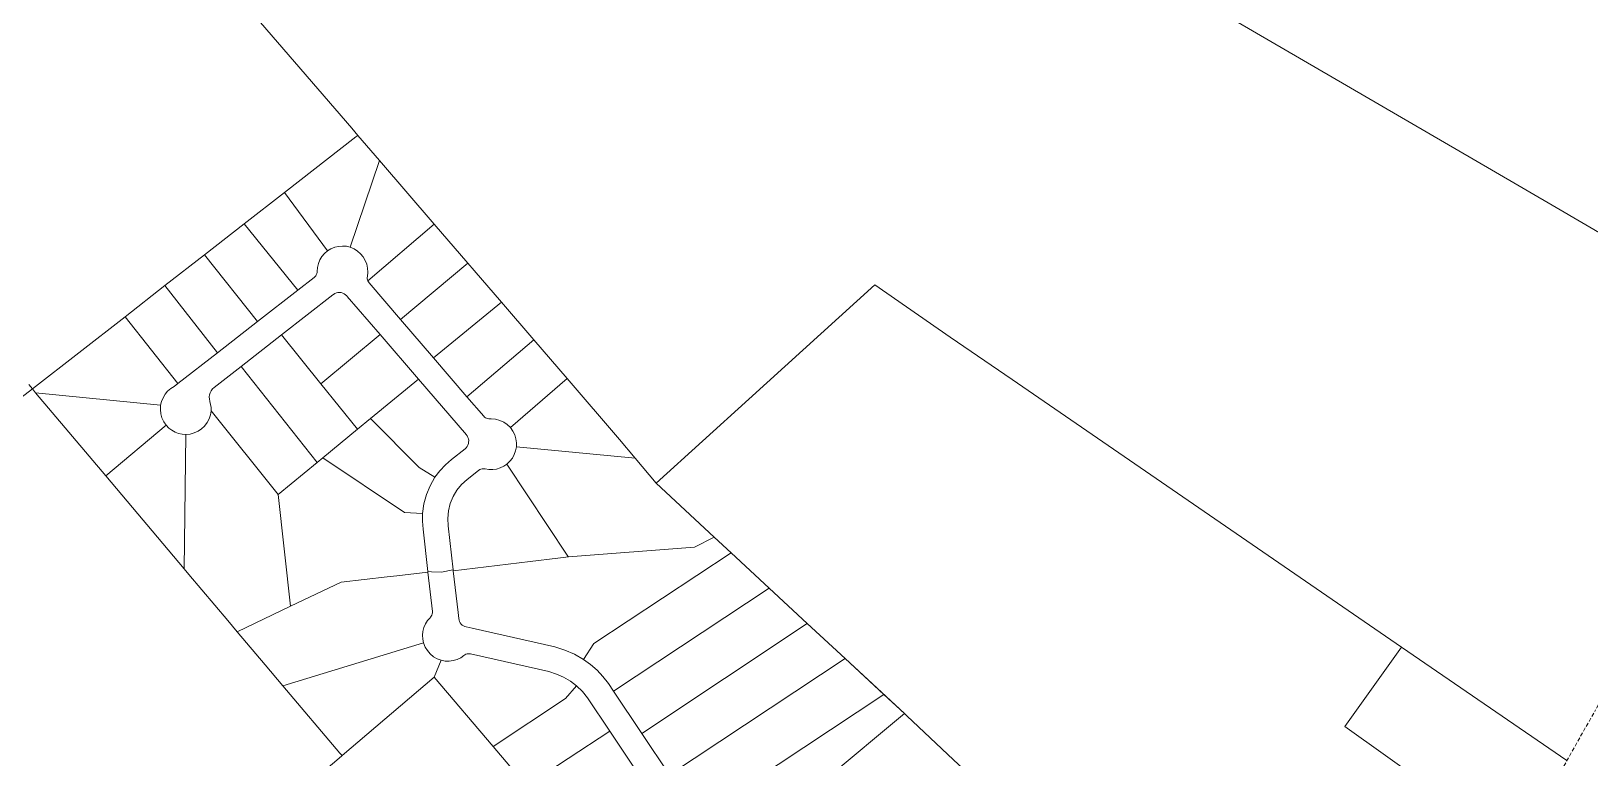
# Model space of a CAD drawing. Header units: inches. Extents: x 2378083 to 2398295, y 1463180 to 1483392.
# Drawn here: x 2388067 to 2391138, y 1473552 to 1474983 of the extents above; entities that cross this region are included whole.
import ezdxf

# ---------------------------------------------------------------- set-up
doc = ezdxf.new("R2010")
doc.units = ezdxf.units.IN
doc.header["$MEASUREMENT"] = 0
doc.linetypes.add('DASHED', pattern=[0.75, 0.5, -0.25])
doc.layers.add('ROW', color=3, linetype='DASHED', lineweight=35)
doc.layers.add('sc_greenville', color=7, linetype='Continuous')

msp = doc.modelspace()

# ---------------------------------------------------------------- linework, layer by layer
at = {"layer": 'ROW', "color": 3, "linetype": 'DASHED', "lineweight": 0, "ltscale": 15}
msp.add_lwpolyline([(2390266.4, 1472751.3), (2390363.8, 1472652.6, 0.004067), (2390427.3, 1472721, 0.019719), (2390527.9, 1472844.3), (2390584.4, 1472930.2, -0.047451), (2390669.3, 1473049.4, -0.041356), (2390752.3, 1473139.9, -0.010927), (2390877.3, 1473265.2, 0.024257), (2391004.2, 1473410.8, 0.015472), (2391081.3, 1473525.7), (2391148.8, 1473645.2, -0.025917), (2391246, 1473811, 0.020507), (2391419.7, 1474111.3), (2391457.8, 1474189.7, -0.072545), (2391564.2, 1474354.8, -0.033474), (2391676.3, 1474455.6, -0.018026), (2391828, 1474565.8, -0.095251), (2391987.5, 1474639.4, -0.044361), (2392166.3, 1474652), (2392166.2, 1474848.4, 0.081863), (2392132.5, 1475059.6, -0.021731)], format="xyb", dxfattribs=at)
at = {"layer": 'ROW', "color": 6, "lineweight": 50}
msp.add_circle((2388188.9, 1473286.1), 10106.2, dxfattribs=at)
at = {"layer": 'sc_greenville', "lineweight": 0}
for points in [[(2391743.5, 1474506.5), (2391691.3, 1474563.2), (2391560.7, 1474641.1), (2391441.8, 1474419.4), (2391072, 1474635.7), (2390944.7, 1474709.7), (2390445.5, 1475000), (2390000, 1475256.6), (2389865.7, 1475334), (2390000, 1475419.4), (2390762.2, 1475887.3), (2391150, 1476120.6), (2391908.2, 1475036.8), (2392114.6, 1475122.4)], [(2388519, 1475000), (2388698.5, 1474791.7), (2388710.5, 1474777.8), (2388710.5, 1474777.8), (2388706.9, 1474775.1), (2388566.3, 1474665.5), (2388486.4, 1474603.3), (2388408.6, 1474542.7), (2388330.5, 1474481.9), (2388251.8, 1474420.6), (2388069.2, 1474278.4), (2387007, 1473459.4), (2386836.5, 1473808.8), (2386653.2, 1474324.1), (2386595.2, 1474630), (2387345.5, 1475215.5)], [(2389791.5, 1473635.3), (2389787.4, 1473639.1), (2389670.7, 1473747.4), (2389595.9, 1473816.7), (2389520.9, 1473886.3), (2389446, 1473955.7), (2389412.7, 1473986.6), (2389298.5, 1474092.5), (2389481.2, 1474258.5), (2389729.5, 1474483.7), (2389877.8, 1474380), (2390000, 1474297), (2390767.1, 1473770.1), (2390655.3, 1473613.3), (2390980.6, 1473381.5)], [(2388062, 1474287), (2388069.2, 1474278.4), (2388075.6, 1474270.9), (2388213.9, 1474107.1), (2388368.4, 1473924), (2388377.8, 1473912.9), (2388454.2, 1473822.2), (2388473, 1473800.1), (2388527.9, 1473735.2), (2388563, 1473693.8), (2388675.3, 1473561.2), (2388679.6, 1473556.2), (2388678.2, 1473555), (2388523, 1473422.6)], [(2389261.1, 1473523.4), (2389206.9, 1473604.5), (2389163.2, 1473669.9), (2389153.1, 1473682.3), (2389141.6, 1473693.3), (2389129.3, 1473702.7), (2389116, 1473710.6), (2389101.8, 1473716.9), (2389087.1, 1473721.6), (2388932.5, 1473756.4), (2388930.3, 1473756.7), (2388928, 1473756.7), (2388925.8, 1473756.4), (2388923.6, 1473755.7), (2388921.6, 1473754.7), (2388919.7, 1473753.4), (2388913.2, 1473748.9), (2388906, 1473745.4), (2388898.4, 1473743.2), (2388890.6, 1473742.1), (2388882.6, 1473742.4), (2388874.8, 1473743.9), (2388866.9, 1473746.8), (2388859.5, 1473751), (2388853, 1473756.4), (2388847.5, 1473762.9), (2388843.1, 1473770.1), (2388840.1, 1473778.1), (2388838.5, 1473785.6), (2388838.1, 1473793.3), (2388838.8, 1473800.9), (2388840.8, 1473808.4), (2388843.9, 1473815.5), (2388848, 1473822), (2388853, 1473827.8), (2388853.8, 1473828.6), (2388855.3, 1473830.6), (2388856.4, 1473832.8), (2388857.2, 1473835.2), (2388857.5, 1473837.7), (2388857.4, 1473840.2), (2388848.7, 1473917.2), (2388848.5, 1473918.6), (2388855.5, 1473918.1), (2388875.7, 1473917.4), (2388897.8, 1473922), (2388898.5, 1473922.1), (2388898.7, 1473920.2), (2388908, 1473837.8), (2388909.4, 1473826), (2388909.9, 1473823.1), (2388910.9, 1473820.3), (2388912.3, 1473817.8), (2388914.1, 1473815.4), (2388916.2, 1473813.4), (2388918.6, 1473811.7), (2388921.3, 1473810.4), (2388924.1, 1473809.6), (2388935.7, 1473806.9), (2389098.7, 1473770.2), (2389118.3, 1473764.1), (2389137.2, 1473755.9), (2389155, 1473745.6), (2389168.9, 1473735.6), (2389181.8, 1473724.3), (2389193.6, 1473711.9), (2389204.2, 1473698.4), (2389214.3, 1473683.4), (2389270.1, 1473600), (2389324.7, 1473518.3)], [(2390980.6, 1473381.5), (2390655.3, 1473613.3), (2390767.1, 1473770.1), (2391093, 1473546.3)], [(2388523, 1473422.6), (2388678.2, 1473555), (2388679.6, 1473556.2), (2388861.1, 1473710.9), (2388977.2, 1473574.1), (2389042.9, 1473496.6)]]:
    msp.add_lwpolyline(points, dxfattribs=at)
for points in [[(2388753.2, 1474728.3), (2388695.6, 1474557.3), (2388688, 1474559.2), (2388680.3, 1474559.8), (2388672.5, 1474559.1), (2388664.9, 1474557.3), (2388657.6, 1474554.3), (2388651, 1474550.3), (2388566.3, 1474665.5), (2388706.9, 1474775.1), (2388710.5, 1474777.8), (2388753.2, 1474728.3)], [(2388861.2, 1474603), (2388730.2, 1474491.1), (2388729.5, 1474493.2), (2388729.1, 1474495.4), (2388729, 1474497.7), (2388729.3, 1474500), (2388730.2, 1474508), (2388729.9, 1474516.1), (2388728.2, 1474524), (2388725.3, 1474531.5), (2388721.2, 1474538.5), (2388716, 1474544.7), (2388709.9, 1474550), (2388703.1, 1474554.3), (2388695.6, 1474557.3), (2388753.2, 1474728.3), (2388861.2, 1474603)], [(2388651, 1474550.3), (2388645, 1474545.2), (2388639.9, 1474539.2), (2388635.8, 1474532.5), (2388632.7, 1474525.3), (2388630.9, 1474517.7), (2388630.3, 1474509.8), (2388630.1, 1474507.6), (2388629.6, 1474505.4), (2388628.7, 1474503.2), (2388627.6, 1474501.3), (2388626.2, 1474499.5), (2388624.5, 1474498), (2388592.1, 1474472.8), (2388486.4, 1474603.3), (2388566.3, 1474665.5), (2388651, 1474550.3)], [(2388592.1, 1474472.8), (2388512.7, 1474411), (2388408.6, 1474542.7), (2388486.4, 1474603.3), (2388592.1, 1474472.8)], [(2388927.4, 1474526.2), (2388794.8, 1474415.1), (2388732.6, 1474487.2), (2388731.3, 1474489.1), (2388730.2, 1474491.1), (2388861.2, 1474603), (2388927.4, 1474526.2)], [(2388695.6, 1474557.3), (2388703.1, 1474554.3), (2388709.9, 1474550), (2388716, 1474544.7), (2388721.2, 1474538.5), (2388725.3, 1474531.5), (2388728.2, 1474524), (2388729.9, 1474516.1), (2388730.2, 1474508), (2388729.3, 1474500), (2388729, 1474497.7), (2388729.1, 1474495.4), (2388729.5, 1474493.2), (2388730.2, 1474491.1), (2388731.3, 1474489.1), (2388732.6, 1474487.2), (2388794.8, 1474415.1), (2388859.6, 1474339.7), (2388925.6, 1474263.1), (2388958.8, 1474224.6), (2388960.4, 1474223), (2388962.2, 1474221.6), (2388964.2, 1474220.6), (2388966.4, 1474219.8), (2388968.6, 1474219.4), (2388970.9, 1474219.4), (2388971.1, 1474219.4), (2388973.2, 1474219.4), (2388981.8, 1474218.7), (2388990.1, 1474216.5), (2388997.9, 1474212.9), (2389005, 1474208.1), (2389011.1, 1474202.1), (2389015.9, 1474195.5), (2389019.6, 1474188.2), (2389022, 1474180.4), (2389023.2, 1474172.3), (2389023, 1474164.1), (2389021.5, 1474156.4), (2389018.8, 1474148.9), (2389015, 1474142), (2389010.2, 1474135.8), (2389004.4, 1474130.4), (2388998.2, 1474126.1), (2388991.3, 1474122.8), (2388984, 1474120.6), (2388976.5, 1474119.5), (2388968.9, 1474119.6), (2388961.4, 1474120.9), (2388960.8, 1474121), (2388958.2, 1474121.3), (2388955.6, 1474121.1), (2388953.1, 1474120.5), (2388950.8, 1474119.5), (2388948.6, 1474118), (2388926.1, 1474100.3), (2388915.1, 1474090.4), (2388905.7, 1474078.9), (2388898.1, 1474066.2), (2388892.5, 1474052.5), (2388889, 1474038.1), (2388887.7, 1474023.3), (2388888.7, 1474008.5), (2388898.5, 1473922.1), (2388897.8, 1473922), (2388875.7, 1473917.4), (2388855.5, 1473918.1), (2388848.5, 1473918.6), (2388839.1, 1474002.3), (2388837.8, 1474017.6), (2388838.1, 1474033), (2388840.7, 1474051.8), (2388845.7, 1474070.2), (2388853, 1474087.8), (2388862.5, 1474104.3), (2388872.1, 1474117.2), (2388883.1, 1474129.1), (2388895.3, 1474139.6), (2388921.8, 1474160.6), (2388923.8, 1474162.5), (2388925.8, 1474165), (2388927.3, 1474167.7), (2388928.4, 1474170.7), (2388928.9, 1474173.8), (2388929, 1474176.9), (2388928.5, 1474180), (2388927.5, 1474183), (2388926, 1474185.8), (2388925.1, 1474186.9), (2388924.4, 1474187.9), (2388829.8, 1474297.7), (2388754.4, 1474385.3), (2388689.5, 1474460.7), (2388688.6, 1474461.7), (2388686.4, 1474463.9), (2388683.7, 1474465.8), (2388680.8, 1474467.1), (2388677.7, 1474468), (2388674.5, 1474468.3), (2388671.3, 1474468.1), (2388668.2, 1474467.3), (2388665.3, 1474466.1), (2388662.6, 1474464.3), (2388661.5, 1474463.4), (2388560.3, 1474384.6), (2388480.5, 1474322.6), (2388427.4, 1474281.2), (2388424.2, 1474278.3), (2388421.6, 1474274.8), (2388419.7, 1474271), (2388418.4, 1474266.9), (2388417.8, 1474262.6), (2388418, 1474258.3), (2388418.9, 1474254.1), (2388418.9, 1474253.9), (2388420.4, 1474247.9), (2388421.2, 1474241.7), (2388421.2, 1474235.5), (2388420, 1474227.3), (2388417.4, 1474219.4), (2388413.6, 1474212), (2388408.5, 1474205.3), (2388402.5, 1474199.6), (2388395.6, 1474195), (2388388, 1474191.6), (2388379.9, 1474189.5), (2388371.6, 1474188.7), (2388364.3, 1474189.2), (2388357.2, 1474190.8), (2388350.3, 1474193.4), (2388343.9, 1474196.9), (2388338.1, 1474201.4), (2388333, 1474206.7), (2388328.2, 1474213.6), (2388324.5, 1474221.2), (2388322.3, 1474229.4), (2388321.4, 1474237.8), (2388322, 1474246.3), (2388323.8, 1474253.9), (2388326.7, 1474261.1), (2388330.8, 1474267.8), (2388335.8, 1474273.8), (2388341.8, 1474278.9), (2388348.4, 1474283), (2388355.9, 1474288.9), (2388433.9, 1474349.6), (2388512.7, 1474411), (2388592.1, 1474472.8), (2388624.5, 1474498), (2388626.2, 1474499.5), (2388627.6, 1474501.3), (2388628.7, 1474503.2), (2388629.6, 1474505.4), (2388630.1, 1474507.6), (2388630.3, 1474509.8), (2388630.9, 1474517.7), (2388632.7, 1474525.3), (2388635.8, 1474532.5), (2388639.9, 1474539.2), (2388645, 1474545.2), (2388651, 1474550.3), (2388657.6, 1474554.3), (2388664.9, 1474557.3), (2388672.5, 1474559.1), (2388680.3, 1474559.8), (2388688, 1474559.2), (2388695.6, 1474557.3)], [(2388512.7, 1474411), (2388433.9, 1474349.6), (2388330.5, 1474481.9), (2388408.6, 1474542.7), (2388512.7, 1474411)], [(2388993.3, 1474449.5), (2388859.6, 1474339.7), (2388794.8, 1474415.1), (2388927.4, 1474526.2), (2388939.7, 1474511.9), (2388993.3, 1474449.5)], [(2388433.9, 1474349.6), (2388355.9, 1474288.9), (2388251.8, 1474420.6), (2388330.5, 1474481.9), (2388433.9, 1474349.6)], [(2388754.4, 1474385.3), (2388637.5, 1474288.7), (2388560.3, 1474384.6), (2388661.5, 1474463.4), (2388662.6, 1474464.3), (2388665.3, 1474466.1), (2388668.2, 1474467.3), (2388671.3, 1474468.1), (2388674.5, 1474468.3), (2388677.7, 1474468), (2388680.8, 1474467.1), (2388683.7, 1474465.8), (2388686.4, 1474463.9), (2388688.6, 1474461.7), (2388689.5, 1474460.7), (2388754.4, 1474385.3)], [(2389057.3, 1474375), (2388925.6, 1474263.1), (2388859.6, 1474339.7), (2388993.3, 1474449.5), (2389057.3, 1474375)], [(2388355.9, 1474288.9), (2388348.4, 1474283), (2388341.8, 1474278.9), (2388335.8, 1474273.8), (2388330.8, 1474267.8), (2388326.7, 1474261.1), (2388323.8, 1474253.9), (2388322, 1474246.3), (2388075.6, 1474270.9), (2388069.2, 1474278.4), (2388251.8, 1474420.6), (2388355.9, 1474288.9)], [(2388637.5, 1474288.7), (2388709.8, 1474198.9), (2388641.5, 1474142.8), (2388630.1, 1474133.4), (2388480.5, 1474322.6), (2388560.3, 1474384.6), (2388637.5, 1474288.7)], [(2388829.8, 1474297.7), (2388735.4, 1474220), (2388709.8, 1474198.9), (2388637.5, 1474288.7), (2388754.4, 1474385.3), (2388829.8, 1474297.7)], [(2389122.7, 1474298.8), (2389011.1, 1474202.1), (2389005, 1474208.1), (2388997.9, 1474212.9), (2388990.1, 1474216.5), (2388981.8, 1474218.7), (2388973.2, 1474219.4), (2388971.1, 1474219.4), (2388970.9, 1474219.4), (2388968.6, 1474219.4), (2388966.4, 1474219.8), (2388964.2, 1474220.6), (2388962.2, 1474221.6), (2388960.4, 1474223), (2388958.8, 1474224.6), (2388925.6, 1474263.1), (2389057.3, 1474375), (2389122.7, 1474298.8)], [(2388630.1, 1474133.4), (2388553.3, 1474070.2), (2388421.2, 1474235.5), (2388421.2, 1474241.7), (2388420.4, 1474247.9), (2388418.9, 1474253.9), (2388418.9, 1474254.1), (2388418, 1474258.3), (2388417.8, 1474262.6), (2388418.4, 1474266.9), (2388419.7, 1474271), (2388421.6, 1474274.8), (2388424.2, 1474278.3), (2388427.4, 1474281.2), (2388480.5, 1474322.6), (2388630.1, 1474133.4)], [(2388322, 1474246.3), (2388321.4, 1474237.8), (2388322.3, 1474229.4), (2388324.5, 1474221.2), (2388328.2, 1474213.6), (2388333, 1474206.7), (2388213.9, 1474107.1), (2388075.6, 1474270.9), (2388322, 1474246.3)], [(2388862.5, 1474104.3), (2388831.3, 1474123.3), (2388735.4, 1474220), (2388829.8, 1474297.7), (2388924.4, 1474187.9), (2388925.1, 1474186.9), (2388926, 1474185.8), (2388927.5, 1474183), (2388928.5, 1474180), (2388929, 1474176.9), (2388928.9, 1474173.8), (2388928.4, 1474170.7), (2388927.3, 1474167.7), (2388925.8, 1474165), (2388923.8, 1474162.5), (2388921.8, 1474160.6), (2388895.3, 1474139.6), (2388883.1, 1474129.1), (2388872.1, 1474117.2), (2388862.5, 1474104.3)], [(2389257, 1474141.7), (2389023, 1474164.1), (2389023.2, 1474172.3), (2389022, 1474180.4), (2389019.6, 1474188.2), (2389015.9, 1474195.5), (2389011.1, 1474202.1), (2389122.7, 1474298.8), (2389226, 1474178.5), (2389257, 1474141.7)], [(2388553.3, 1474070.2), (2388578.1, 1473850.3), (2388473, 1473800.1), (2388454.2, 1473822.2), (2388377.8, 1473912.9), (2388368.4, 1473924), (2388371.6, 1474188.7), (2388379.9, 1474189.5), (2388388, 1474191.6), (2388395.6, 1474195), (2388402.5, 1474199.6), (2388408.5, 1474205.3), (2388413.6, 1474212), (2388417.4, 1474219.4), (2388420, 1474227.3), (2388421.2, 1474235.5), (2388553.3, 1474070.2)], [(2388862.5, 1474104.3), (2388853, 1474087.8), (2388845.7, 1474070.2), (2388840.7, 1474051.8), (2388838.1, 1474033), (2388802.6, 1474035.3), (2388641.5, 1474142.8), (2388709.8, 1474198.9), (2388735.4, 1474220), (2388831.3, 1474123.3), (2388862.5, 1474104.3)], [(2388371.6, 1474188.7), (2388368.4, 1473924), (2388213.9, 1474107.1), (2388333, 1474206.7), (2388338.1, 1474201.4), (2388343.9, 1474196.9), (2388350.3, 1474193.4), (2388357.2, 1474190.8), (2388364.3, 1474189.2), (2388371.6, 1474188.7)], [(2389257, 1474141.7), (2389298.5, 1474092.5), (2389412.7, 1473986.6), (2389373.7, 1473966.5), (2389125.5, 1473947.5), (2389124.3, 1473949.3), (2389004.4, 1474130.4), (2389010.2, 1474135.8), (2389015, 1474142), (2389018.8, 1474148.9), (2389021.5, 1474156.4), (2389023, 1474164.1), (2389257, 1474141.7)], [(2388838.1, 1474033), (2388837.8, 1474017.6), (2388839.1, 1474002.3), (2388848.5, 1473918.6), (2388848.7, 1473917.2), (2388787.7, 1473910.3), (2388768.5, 1473908.2), (2388677.6, 1473898), (2388578.1, 1473850.3), (2388553.3, 1474070.2), (2388630.1, 1474133.4), (2388641.5, 1474142.8), (2388802.6, 1474035.3), (2388838.1, 1474033)], [(2389125.5, 1473947.5), (2389104.6, 1473945), (2389050.1, 1473938.4), (2388898.7, 1473920.2), (2388898.5, 1473922.1), (2388888.7, 1474008.5), (2388887.7, 1474023.3), (2388889, 1474038.1), (2388892.5, 1474052.5), (2388898.1, 1474066.2), (2388905.7, 1474078.9), (2388915.1, 1474090.4), (2388926.1, 1474100.3), (2388948.6, 1474118), (2388950.8, 1474119.5), (2388953.1, 1474120.5), (2388955.6, 1474121.1), (2388958.2, 1474121.3), (2388960.8, 1474121), (2388961.4, 1474120.9), (2388968.9, 1474119.6), (2388976.5, 1474119.5), (2388984, 1474120.6), (2388991.3, 1474122.8), (2388998.2, 1474126.1), (2389004.4, 1474130.4), (2389124.3, 1473949.3), (2389125.5, 1473947.5)], [(2389446, 1473955.7), (2389175.8, 1473776.8), (2389155, 1473745.6), (2389137.2, 1473755.9), (2389118.3, 1473764.1), (2389098.7, 1473770.2), (2388935.7, 1473806.9), (2388924.1, 1473809.6), (2388921.3, 1473810.4), (2388918.6, 1473811.7), (2388916.2, 1473813.4), (2388914.1, 1473815.4), (2388912.3, 1473817.8), (2388910.9, 1473820.3), (2388909.9, 1473823.1), (2388909.4, 1473826), (2388908, 1473837.8), (2388898.7, 1473920.2), (2389050.1, 1473938.4), (2389104.6, 1473945), (2389125.5, 1473947.5), (2389373.7, 1473966.5), (2389412.7, 1473986.6), (2389446, 1473955.7)], [(2389520.9, 1473886.3), (2389214.3, 1473683.4), (2389204.2, 1473698.4), (2389193.6, 1473711.9), (2389181.8, 1473724.3), (2389168.9, 1473735.6), (2389155, 1473745.6), (2389175.8, 1473776.8), (2389446, 1473955.7), (2389520.9, 1473886.3)], [(2388840.1, 1473778.1), (2388563, 1473693.8), (2388527.9, 1473735.2), (2388473, 1473800.1), (2388578.1, 1473850.3), (2388677.6, 1473898), (2388768.5, 1473908.2), (2388787.7, 1473910.3), (2388848.7, 1473917.2), (2388857.4, 1473840.2), (2388857.5, 1473837.7), (2388857.2, 1473835.2), (2388856.4, 1473832.8), (2388855.3, 1473830.6), (2388853.8, 1473828.6), (2388853, 1473827.8), (2388848, 1473822), (2388843.9, 1473815.5), (2388840.8, 1473808.4), (2388838.8, 1473800.9), (2388838.1, 1473793.3), (2388838.5, 1473785.6), (2388840.1, 1473778.1)], [(2389595.9, 1473816.7), (2389270.1, 1473600), (2389214.3, 1473683.4), (2389520.9, 1473886.3), (2389595.9, 1473816.7)], [(2389670.7, 1473747.4), (2389324.7, 1473518.3), (2389270.1, 1473600), (2389595.9, 1473816.7), (2389670.7, 1473747.4)], [(2388861.1, 1473710.9), (2388679.6, 1473556.2), (2388675.3, 1473561.2), (2388563, 1473693.8), (2388840.1, 1473778.1), (2388843.1, 1473770.1), (2388847.5, 1473762.9), (2388853, 1473756.4), (2388859.5, 1473751), (2388866.9, 1473746.8), (2388874.8, 1473743.9), (2388861.1, 1473710.9)], [(2389141.6, 1473693.3), (2389119.9, 1473668.5), (2388977.2, 1473574.1), (2388861.1, 1473710.9), (2388874.8, 1473743.9), (2388882.6, 1473742.4), (2388890.6, 1473742.1), (2388898.4, 1473743.2), (2388906, 1473745.4), (2388913.2, 1473748.9), (2388919.7, 1473753.4), (2388921.6, 1473754.7), (2388923.6, 1473755.7), (2388925.8, 1473756.4), (2388928, 1473756.7), (2388930.3, 1473756.7), (2388932.5, 1473756.4), (2389087.1, 1473721.6), (2389101.8, 1473716.9), (2389116, 1473710.6), (2389129.3, 1473702.7), (2389141.6, 1473693.3)], [(2389746.8, 1473676.8), (2389381.1, 1473434), (2389324.7, 1473518.3), (2389670.7, 1473747.4), (2389746.8, 1473676.8)], [(2389206.9, 1473604.5), (2389042.9, 1473496.6), (2388977.2, 1473574.1), (2389119.9, 1473668.5), (2389141.6, 1473693.3), (2389153.1, 1473682.3), (2389163.2, 1473669.9), (2389206.9, 1473604.5)], [(2389787.4, 1473639.1), (2389633.6, 1473510.7), (2389444.3, 1473352.6), (2389411.1, 1473391.9), (2389396.1, 1473411.7), (2389381.1, 1473434), (2389746.8, 1473676.8), (2389787.4, 1473639.1)], [(2389792.2, 1473634.6), (2389884.3, 1473547.6), (2389946.9, 1473490.3), (2389904.9, 1473332.5), (2389898.7, 1473333.6), (2389892.5, 1473334), (2389884.4, 1473333.4), (2389876.5, 1473331.4), (2389869, 1473328.1), (2389862.1, 1473323.7), (2389700.6, 1473497.6), (2389633.6, 1473510.7), (2389787.4, 1473639.1), (2389792.2, 1473634.6)], [(2389261.1, 1473523.4), (2389107.8, 1473420), (2389042.9, 1473496.6), (2389206.9, 1473604.5), (2389261.1, 1473523.4)]]:
    msp.add_lwpolyline(points, close=True, dxfattribs=at)

doc.saveas('drawing.dxf')
